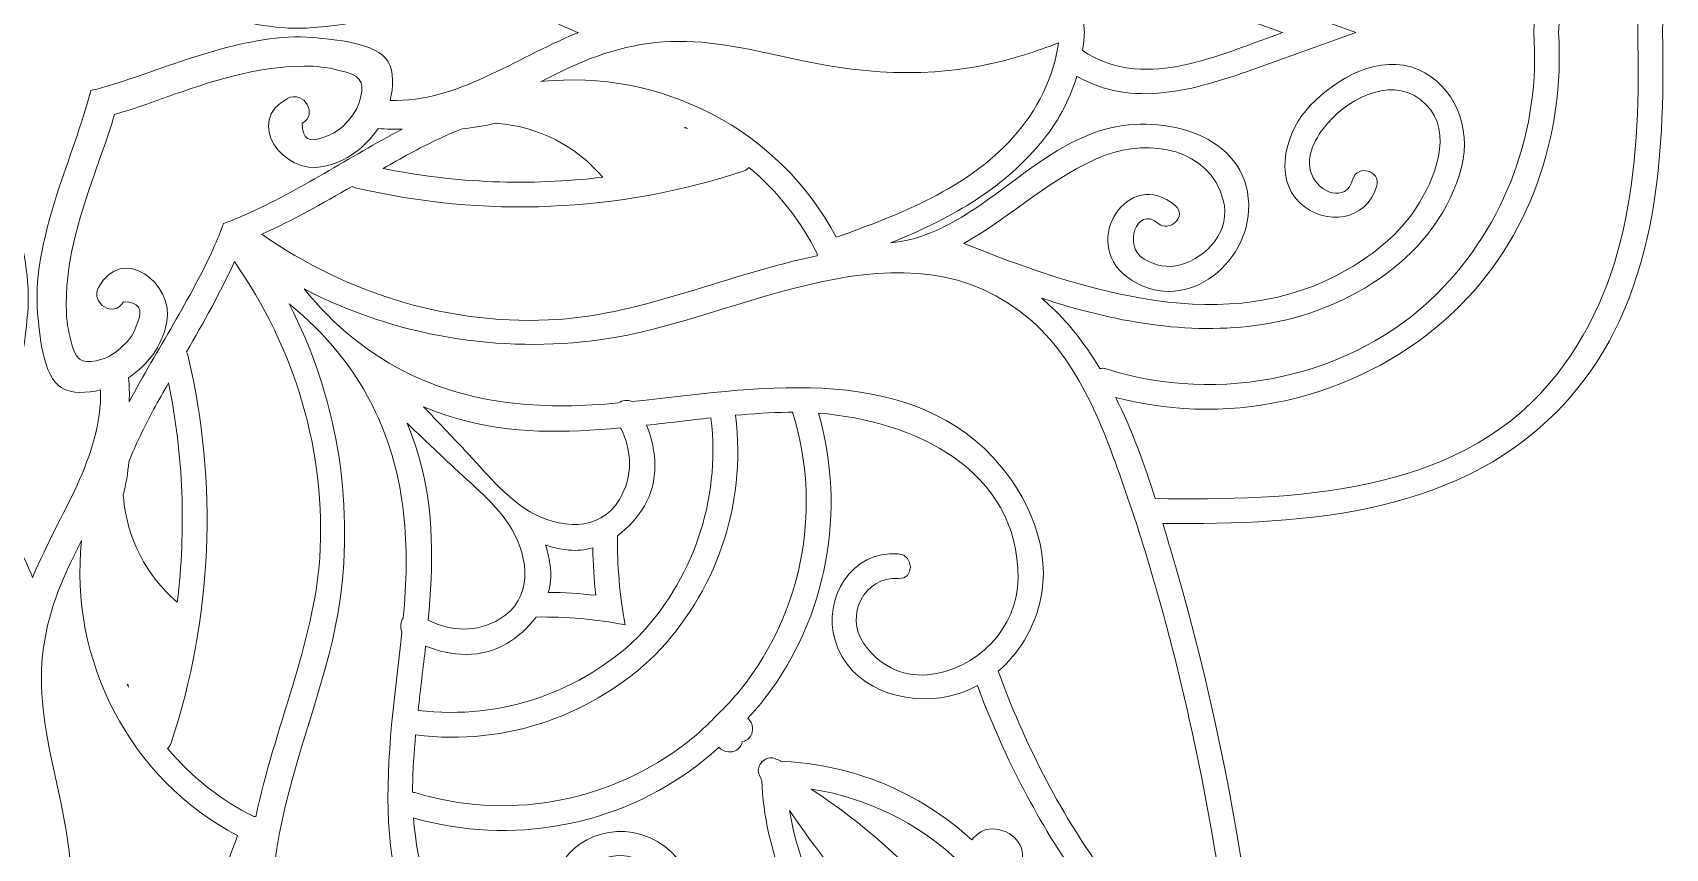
# Model space of a CAD drawing. Header units: inches. Extents: x 57 to 653, y -399 to -7.
# Drawn here: x 150 to 242.5, y -146.3 to -100 of the extents above; entities that cross this region are included whole.
import ezdxf

# ---------------------------------------------------------------- set-up
doc = ezdxf.new("R2010")
doc.units = ezdxf.units.IN
doc.header["$MEASUREMENT"] = 0
doc.layers.add('Layer 1', color=7, linetype='Continuous')

# ---------------------------------------------------------------- blocks, each defined once
blk = doc.blocks.new('block 6')
at = {"layer": 'Layer 1', "lineweight": 0}
for points, knots in [([(236.968894737045, -79.11944948006021), (231.1768850215267, -72.65086168215021), (222.1841042384058, -72.07138004308217), (214.0566504423259, -72.16523429268273), (214.3267687312036, -71.26615461727124), (214.5816922614413, -70.38064860363374), (214.830808877552, -69.5260886032047), (218.688632278785, -56.29171998138918), (220.1704599824643, -42.5868219468357), (221.1286008136594, -28.87142307590329), (207.4131535517718, -29.82951551614678), (193.7082555172219, -31.31131902434936), (180.4739110908795, -35.16921501201068), (179.6193268949755, -35.41830743264654), (178.7338692722915, -35.67327935383582), (177.8347654014033, -35.94337344723499), (177.9286438464806, -27.81589545568204), (177.3492105983623, -18.82313886803604), (170.8805018230742, -13.03110495704277), (165.2238899886524, -7.966048303980642), (157.3276481567882, -7.464476096134604), (150, -7.62963441213833), (142.6723518432154, -7.464476096134604), (134.7761100113512, -7.966048303980642), (129.1194981769258, -13.03110495704277), (122.6507894016395, -18.82313886803604), (122.0713561535249, -27.81589545568204), (122.1652345986004, -35.94337344723499), (121.2661307277122, -35.67327935383582), (120.3806731050245, -35.41830743264654), (119.5260889091205, -35.16921501201068), (106.2917444827781, -31.31131902434936), (92.58684644822824, -29.82951551614678), (78.87139918634603, -28.87142307590329), (79.82954001753933, -42.5868219468357), (81.31136772121499, -56.29171998138918), (85.1691911224516, -69.5260886032047), (85.41830773856236, -70.38064860363374), (85.67323126880183, -71.26615461727124), (85.94334955767408, -72.16523429268273), (77.81589576159786, -72.07138004308217), (68.82311497847877, -72.65086168215021), (63.03110526296041, -79.11944948006021), (57.96602441441973, -84.77613390091028), (57.46450059752533, -92.67232734182289), (57.62961052257742, -99.999999694086), (57.46450059752533, -107.327696241824), (57.96602441441973, -115.2238654872599), (63.03110526296041, -120.8805499081118), (68.82311497847877, -127.34913770602), (77.81589576159786, -127.9286435405629), (85.94334955767408, -127.8347650954875), (85.67323126880183, -128.7338447708989), (85.41830773856236, -129.6193749800132), (85.1691911224516, -130.4739349804404), (81.31136772121499, -143.7083036022577), (79.82954001753933, -157.4131774413327), (78.87139918634603, -171.1286005077418), (92.58684644822824, -170.1705080674983), (106.2917444827781, -168.6887045592957), (119.5260889091205, -164.8307843761595), (120.3806731050245, -164.5816919555255), (121.2661307277122, -164.3267442298093), (122.1652345986004, -164.0566259409352), (122.0713561535249, -172.18410393249), (122.6507894016395, -181.176884715609), (129.1194981769258, -186.9688944311274), (134.7761100113512, -192.0339752796663), (142.6723518432154, -192.5355232920356), (150, -192.3703649760319), (157.3276481567882, -192.5355232920356), (165.2238899886524, -192.0339752796663), (170.8805018230742, -186.9688944311274), (177.3492105983623, -181.176884715609), (177.9286438464806, -172.18410393249), (177.8347654014033, -164.0566259409352), (178.7338692722915, -164.3267442298093), (179.6193268949755, -164.5816919555255), (180.4739110908795, -164.8307843761595), (193.7082555172219, -168.6887045592957), (207.4131535517718, -170.1705080674983), (221.1286008136594, -171.1286005077418), (220.1704599824643, -157.4131774413327), (218.688632278785, -143.7083036022577), (214.830808877552, -130.4739349804404), (214.5816922614413, -129.6193749800132), (214.3267687312036, -128.7338447708989), (214.0566504423259, -127.8347650954875), (222.1841042384058, -127.9286435405629), (231.1768850215267, -127.34913770602), (236.968894737045, -120.8805499081118), (242.0339755855821, -115.2238654872599), (242.5354994024747, -107.327696241824), (242.3703894774226, -99.999999694086), (242.5354994024747, -92.67232734182289), (242.0339755855821, -84.77613390091028), (236.968894737045, -79.11944948006021)], [0, 0, 0, 0, 1, 1, 1, 2, 2, 2, 3, 3, 3, 4, 4, 4, 5, 5, 5, 6, 6, 6, 7, 7, 7, 8, 8, 8, 9, 9, 9, 10, 10, 10, 11, 11, 11, 12, 12, 12, 13, 13, 13, 14, 14, 14, 15, 15, 15, 16, 16, 16, 17, 17, 17, 18, 18, 18, 19, 19, 19, 20, 20, 20, 21, 21, 21, 22, 22, 22, 23, 23, 23, 24, 24, 24, 25, 25, 25, 26, 26, 26, 27, 27, 27, 28, 28, 28, 29, 29, 29, 30, 30, 30, 31, 31, 31, 32, 32, 32, 32]), ([(170.26458179785, -103.8487497919941), (170.4560164002851, -103.0679859919474), (170.483308896688, -102.2222331446155), (170.1517340999544, -101.6563493627982), (169.5009725899599, -100.5454141035989), (167.012903449724, -100.3809332609126), (165.8897494753819, -100.2820221569236), (164.0298916619395, -100.118242983026), (162.0978345495041, -100.5345987260353), (160.3185960605479, -101.0312108613944), (158.2955639600968, -101.5958122830089), (156.3466667966895, -102.4032878880444), (154.3323450674307, -102.9995127961847), (154.0230301081883, -103.091092671084), (153.66822765494, -103.1933185552207), (153.2901975451787, -103.2901972392629), (153.1933188611383, -103.668227349026), (153.0911171724765, -104.0229814113227), (152.9994647111471, -104.3323931524683), (152.4032881939602, -106.3466180998221), (151.5958367844014, -108.295563654181), (151.031211167312, -110.3185715591553), (150.534623227426, -112.0978342435883), (150.1182674844167, -114.0298913560237), (150.2820224628394, -115.8897249739894), (150.3809335668266, -117.0129273392831), (150.5454628004663, -119.5010448704707), (151.6563254732373, -120.1518063804651), (152.2222092550564, -120.4832843952972), (153.0679862978632, -120.4560644853209), (153.848725902435, -120.2646056874109), (153.9423140018043, -124.1004595968589), (151.4609228128174, -127.3299990848718), (150.0542946471032, -130.7814110835407), (150.0347447028707, -130.8293665160527), (150.0189692528202, -130.8771525802349), (150, -130.9250838172684), (149.9810307471816, -130.8771525802349), (149.9652552971347, -130.8293665160527), (149.9457053529022, -130.7814110835407), (148.539077187188, -127.3299990848718), (146.0576859981975, -124.1004595968589), (146.1512740975686, -120.2646056874109), (146.9320137021368, -120.4560644853209), (147.7777907449472, -120.4832843952972), (148.3436745267627, -120.1518063804651), (149.4545371995355, -119.5010448704707), (149.6190664331734, -117.0129273392831), (149.7179775371624, -115.8897249739894), (149.8817325155851, -114.0298913560237), (149.465376772574, -112.0978342435883), (148.9687888326916, -110.3185715591553), (148.4041632156022, -108.295563654181), (147.5967118060398, -106.3466180998221), (147.0005352888529, -104.3323931524683), (146.9088828275271, -104.0229814113227), (146.8066811388671, -103.668227349026), (146.7098024548213, -103.2901972392629), (146.33177234506, -103.1933185552207), (145.9769698918117, -103.091092671084), (145.6676549325693, -102.9995127961847), (143.6533332033159, -102.4032878880444), (141.7044360399032, -101.5958122830089), (139.6814039394558, -101.0312108613944), (137.9021654504995, -100.5345987260353), (135.9701083380605, -100.118242983026), (134.1102505246236, -100.2820221569236), (132.9870965502778, -100.3809332609126), (130.4990274100419, -100.5454141035989), (129.8482659000456, -101.6563493627982), (129.516691103312, -102.2222331446155), (129.5439835997149, -103.0679859919474), (129.73541820215, -103.8487497919941), (125.8995642927021, -103.9423378913634), (122.6700490001676, -101.4609225068998), (119.2186128060221, -100.0542701457107), (119.1707057644599, -100.0347202014782), (119.1228955048027, -100.0189689469044), (119.0749884632442, -100.0000238895609), (119.0749884632442, -100.0000238895609), (119.0748916813409, -100.0000238895609), (119.0748916813409, -100.0000238895609), (119.1228955048027, -99.98103044126583), (119.1706089825602, -99.96527918669199), (119.2186128060221, -99.94575343793622), (122.6700490001676, -98.53910107674528), (125.8995642927021, -96.05768569228167), (129.73541820215, -96.15124959617606), (129.5439835997149, -96.93203759169774), (129.516691103312, -97.77779043903138), (129.8482659000456, -98.3436984163236), (130.4990274100419, -99.4546094800462), (132.9870965502778, -99.61909032273434), (134.1102505246236, -99.71800142672146), (135.9701083380605, -99.88178060062091), (137.9021654504995, -99.46540066213493), (139.6814039394558, -98.96881272225073), (141.7044360399032, -98.40418710516133), (143.6533332033159, -97.59671150012582), (145.6676549325693, -97.00048659198728), (145.9769698918117, -96.90890671708621), (146.33177234506, -96.8066808329495), (146.7098024548213, -96.70982634438224), (146.8066811388671, -96.3317962346191), (146.9088828275271, -95.97701797684749), (147.0005352888529, -95.66763043117862), (147.5967118060398, -93.65338128834992), (148.4041632156022, -91.70445992946406), (148.9687888326916, -89.68145202449159), (149.465376772574, -87.90216514458189), (149.8817325155851, -85.97013222762143), (149.7179775371624, -84.11029860965573), (149.6190664331734, -82.98707204888706), (149.4545371995355, -80.49897871317444), (148.3436745267627, -79.84821720317996), (147.7777907449472, -79.51671499287113), (146.9320137021368, -79.54395909832601), (146.1512740975686, -79.73541789623414), (146.0576859981975, -75.89953979130951), (148.539077187188, -72.67000030330018), (149.9457053529022, -69.21861250010443), (149.9652552971347, -69.17065706759422), (149.9810307471816, -69.122871003412), (150, -69.0749397663767), (150.0189692528202, -69.122871003412), (150.0347447028707, -69.17065706759422), (150.0542946471032, -69.21861250010443), (151.4609228128174, -72.67000030330018), (153.9423140018043, -75.89953979130951), (153.848725902435, -79.73541789623414), (153.0679862978632, -79.54395909832601), (152.2222092550564, -79.51671499287113), (151.6563254732373, -79.84821720317996), (150.5454628004663, -80.49897871317444), (150.3809335668266, -82.98707204888706), (150.2820224628394, -84.11029860965573), (150.1182674844167, -85.97013222762143), (150.534623227426, -87.90216514458189), (151.031211167312, -89.68145202449159), (151.5958367844014, -91.70445992946406), (152.4032881939602, -93.65338128834992), (152.9994647111471, -95.66763043117862), (153.0911171724765, -95.97701797684749), (153.1933188611383, -96.3317962346191), (153.2901975451787, -96.70982634438224), (153.66822765494, -96.8066808329495), (154.0230301081883, -96.90890671708621), (154.3323450674307, -97.00048659198728), (156.3466667966895, -97.59671150012582), (158.2955639600968, -98.40418710516133), (160.3185960605479, -98.96881272225073), (162.0978345495041, -99.46540066213493), (164.0298916619395, -99.88178060062091), (165.8897494753819, -99.71800142672146), (167.012903449724, -99.61909032273434), (169.5009725899599, -99.4546094800462), (170.1517340999544, -98.3436984163236), (170.483308896688, -97.77779043903138), (170.4560164002851, -96.93203759169774), (170.26458179785, -96.15124959617606), (174.1004357072998, -96.05768569228167), (177.3299509998378, -98.53910107674528), (180.7813871939834, -99.94575343793622), (180.8293910174452, -99.96527918669199), (180.8771044951973, -99.98103044126583), (180.9251083186591, -100.0000238895609), (180.9251083186591, -100.0000238895609), (180.9250115367595, -100.0000238895609), (180.9250115367595, -100.0000238895609), (180.8771044951973, -100.0189689469044), (180.8292942355401, -100.0347202014782), (180.7813871939834, -100.0542701457107), (177.3299509998378, -101.4609225068998), (174.1004357072998, -103.9423378913634), (170.26458179785, -103.8487497919941)], [0, 0, 0, 0, 1, 1, 1, 2, 2, 2, 3, 3, 3, 4, 4, 4, 5, 5, 5, 6, 6, 6, 7, 7, 7, 8, 8, 8, 9, 9, 9, 10, 10, 10, 11, 11, 11, 12, 12, 12, 13, 13, 13, 14, 14, 14, 15, 15, 15, 16, 16, 16, 17, 17, 17, 18, 18, 18, 19, 19, 19, 20, 20, 20, 21, 21, 21, 22, 22, 22, 23, 23, 23, 24, 24, 24, 25, 25, 25, 26, 26, 26, 27, 27, 27, 28, 28, 28, 29, 29, 29, 30, 30, 30, 31, 31, 31, 32, 32, 32, 33, 33, 33, 34, 34, 34, 35, 35, 35, 36, 36, 36, 37, 37, 37, 38, 38, 38, 39, 39, 39, 40, 40, 40, 41, 41, 41, 42, 42, 42, 43, 43, 43, 44, 44, 44, 45, 45, 45, 46, 46, 46, 47, 47, 47, 48, 48, 48, 49, 49, 49, 50, 50, 50, 51, 51, 51, 52, 52, 52, 53, 53, 53, 54, 54, 54, 55, 55, 55, 56, 56, 56, 57, 57, 57, 58, 58, 58, 58]), ([(235.9775577134133, -119.8892370799567), (230.5676429475479, -126.2789718230979), (221.3281650958725, -126.5376214565695), (213.6382622793735, -126.4279433659685), (213.6327457109492, -126.427870779542), (213.6281001796469, -126.4292257261714), (213.6226803931258, -126.429274117123), (213.0042440384477, -124.4839094931413), (212.289993600647, -122.516043076912), (211.3815986671543, -120.687687772619), (218.1163608914285, -122.4909039778322), (225.5046913008573, -120.6214647560791), (230.5792567758035, -115.8061538014899), (234.817529834354, -111.7843818580295), (236.8713385796873, -105.7845330076634), (236.4786944026982, -99.999999694086), (236.8713385796873, -94.21546638050677), (234.817529834354, -88.21561753014066), (230.5792567758035, -84.19384558668025), (225.5046913008573, -79.37853463209103), (218.1163608914285, -77.5090954103398), (211.3815986671543, -79.31233581102788), (212.289993600647, -77.48398050673313), (213.0042440384477, -75.51608989502893), (213.6226803931258, -73.5707252710472), (213.6281001796469, -73.57077366199883), (213.6327457109492, -73.57212860862819), (213.6382622793735, -73.57205602220165), (221.3281650958725, -73.46240212707562), (230.5676429475479, -73.72102756507229), (235.9775577134133, -80.11076230821345), (240.6731252595819, -85.65670403753757), (241.131871475729, -92.99971632129018), (240.969858571545, -99.999999694086), (241.131871475729, -107.0002830668818), (240.6731252595819, -114.3432953506326), (235.9775577134133, -119.8892370799567)], [0, 0, 0, 0, 1, 1, 1, 2, 2, 2, 3, 3, 3, 4, 4, 4, 5, 5, 5, 6, 6, 6, 7, 7, 7, 8, 8, 8, 9, 9, 9, 10, 10, 10, 11, 11, 11, 12, 12, 12, 12]), ([(229.5879197521772, -114.8148409733385), (224.7771817424637, -119.6016012667951), (217.2290644126024, -121.1155121710326), (210.8489110777718, -119.0727849534978), (210.717094127056, -119.0305638486898), (210.5986330788346, -119.0298621798975), (210.492463332188, -119.0540334599573), (209.5824231063561, -117.5379449629218), (208.4974979833587, -116.170803813282), (207.173521562072, -115.0604976364466), (211.2169726516149, -116.3771912195971), (215.3888533252957, -117.197683990471), (219.6779368824682, -116.5562861295075), (224.5862310495413, -115.8222437927216), (229.7227369418579, -112.6419662928984), (230.9940640083805, -107.5813616073337), (231.5369136974896, -105.4207782284666), (230.6193244832903, -102.9968029029242), (228.5282547056358, -102.0936341921461), (226.3420483181799, -101.1494057593845), (223.8971439062989, -102.6035054480999), (222.4097996341989, -104.1390954984163), (221.0941464564967, -105.4973811040109), (220.2364652397246, -108.1661662510196), (221.8473032189559, -109.6791819226619), (223.2504472361943, -110.9971820614919), (225.6114417389163, -110.6864879601435), (226.1768416112227, -108.692925948897), (226.42402258929, -107.8213807246429), (225.0712051611663, -107.4519642041723), (224.8249920021208, -108.3202672347034), (224.428186203344, -109.7192496301486), (222.8710621798018, -109.0334288761023), (222.4926449424311, -108.0533669440756), (222.0852899163183, -106.9981296695569), (222.7387613195733, -105.9043731979891), (223.4011366578252, -105.1303841310928), (224.7220160582419, -103.5869789421795), (227.273767690087, -102.3854558225758), (228.9492559799492, -104.0516530498317), (230.5819666690641, -105.6753630220483), (229.437133548643, -108.3572137258452), (228.4160844810576, -109.939307480141), (227.4622988354567, -111.4171913213067), (226.0413469482264, -112.5456683002685), (224.5400660822179, -113.4229236567498), (217.7152966889571, -117.4108219344616), (209.5450652921299, -114.6411658499455), (202.7717838708086, -111.9582989361752), (205.4807093117288, -110.4373229530829), (207.8403488678214, -108.0831515744576), (210.7931647021378, -106.9566828199659), (213.2998159675844, -106.0004050403877), (216.7044097210946, -106.5661678448269), (217.4808909219719, -109.4959253909583), (217.9358626439334, -111.2126911620835), (216.5890456937414, -112.7233840680747), (215.061246586547, -113.171798816169), (214.348835004892, -113.3808961157429), (213.6221964836186, -113.2022125289168), (212.9973725233976, -112.8530718169441), (211.775404226968, -112.1702996928161), (212.5669834045748, -109.787747021388), (213.7663047359038, -110.8014890553641), (214.4521012944733, -111.381164258235), (215.448954886524, -110.3945695478124), (214.7575449776305, -109.810176227209), (212.115979740598, -107.5773451583955), (209.3799553670779, -111.8487418229524), (211.990743959228, -113.8359404241346), (215.0829257326277, -116.1897004796738), (218.9999796579741, -113.2330375647489), (218.9202313706101, -109.7558331891578), (218.8279982178683, -105.730238360562), (213.9966456629991, -104.6210693710782), (210.8845268177593, -105.4535630978171), (206.3386808742052, -106.6696035027398), (203.378509615326, -111.4515247010913), (198.6276796030397, -111.927957809854), (201.8258375592832, -110.6248862794309), (204.8631439941673, -108.9849895340831), (207.1257113024149, -106.2719508623195), (208.0598502218782, -105.1517971269423), (208.7641321237588, -103.8453140344682), (209.1818428133975, -102.4675510710658), (212.2760570067403, -104.3036247320561), (215.9040233903888, -103.2493310810842), (219.1001489266873, -102.1095790105228), (221.0667571781887, -101.4082731521357), (223.0322040468636, -100.7035799271725), (224.998038043148, -99.999999694086), (224.998038043148, -99.999999694086), (224.998038043148, -99.999999694086), (224.998038043148, -99.999999694086), (223.0322040468636, -99.29641946099582), (221.0667571781887, -98.59175043150935), (219.1001489266873, -97.8904445731223), (215.9040233903888, -96.75069250256092), (212.2760570067403, -95.69639885158904), (209.1818428133975, -97.53247251257926), (208.7641321237588, -96.15470954917691), (208.0598502218782, -94.84820226122793), (207.1257113024149, -93.72804852585068), (204.8631439941673, -91.01503404956384), (201.8258375592832, -89.37513730421415), (198.6276796030397, -88.07206577379111), (203.378509615326, -88.54849888255376), (206.3386808742052, -93.33042008090524), (210.8845268177593, -94.54643629035309), (213.9966456629991, -95.3789542125669), (218.8279982178683, -94.26978522308491), (218.9202313706101, -90.2441661990124), (218.9999796579741, -86.7669618234213), (215.0829257326277, -83.81029890849459), (211.990743959228, -86.16405896403558), (209.3799553670779, -88.15128176069265), (212.115979740598, -92.42267842524961), (214.7575449776305, -90.18984735643608), (215.448954886524, -89.60542984035783), (214.4521012944733, -88.61883512993518), (213.7663047359038, -89.19853452828283), (212.5669834045748, -90.2122765622571), (211.775404226968, -87.82972389083079), (212.9973725233976, -87.14695176670284), (213.6221964836186, -86.79778685925339), (214.348835004892, -86.6191274679004), (215.061246586547, -86.82822476747606), (216.5890456937414, -87.27661532009552), (217.9358626439334, -88.78733242156159), (217.4808909219719, -90.5040981926868), (216.7044097210946, -93.43383154334151), (213.2998159675844, -93.99961854325738), (210.7931647021378, -93.04334076367923), (207.8403488678214, -91.9168720091875), (205.4807093117288, -89.56267643508727), (202.7716870889035, -88.04170045199498), (209.5450652921299, -85.35885773369955), (217.7152966889571, -82.58917745371036), (224.5400660822179, -86.57707573142216), (226.0413469482264, -87.45435528337657), (227.4622988354567, -88.58280806686344), (228.4160844810576, -90.06069190802737), (229.437133548643, -91.64278566232315), (230.5819666690641, -94.32466056159683), (228.9492559799492, -95.9483463383367), (227.273767690087, -97.61456776106934), (224.7220160582419, -96.4130204459907), (223.4011366578252, -94.86961525707738), (222.7387613195733, -94.09565038565779), (222.0852899163183, -93.0018697186133), (222.4926449424311, -91.9466566395713), (222.8710621798018, -90.96657051206785), (224.428186203344, -90.28077395349646), (224.8249920021208, -91.67975634894174), (225.0712051611663, -92.54805937947458), (226.42402258929, -92.17861866352723), (226.1768416112227, -91.30707343927315), (225.6114417389163, -89.3135356235016), (223.2504472361943, -89.00281732668009), (221.8473032189559, -90.3208416609832), (220.2364652397246, -91.83385733262548), (221.0941464564967, -94.50264247963423), (222.4097996341989, -95.8609280852288), (223.8971439062989, -97.3964939400721), (226.3420483181799, -98.85061782426055), (228.5282547056358, -97.90638939150085), (230.6193244832903, -97.00322068072273), (231.5369136974896, -94.5792453551785), (230.9940640083805, -92.41866197631134), (229.7227369418579, -87.35803309527182), (224.5862310495413, -84.17775559545044), (219.6779368824682, -83.44373745413759), (215.3888533252957, -82.8023153976992), (211.2169726516149, -83.6228081685731), (207.173521562072, -84.93952594720031), (208.4974979833587, -83.82919557489004), (209.5824231063561, -82.4620544252466), (210.492463332188, -80.94596592821108), (210.5986330788346, -80.97016140374762), (210.717094127056, -80.96945973495713), (210.8489110777718, -80.92723863014908), (217.2290644126024, -78.88451141261248), (224.7771817424637, -80.39842231685179), (229.5879197521772, -85.18515841483168), (233.5076835707805, -89.08544487563267), (235.4772920612504, -94.57135763015322), (235.0778731511127, -99.999999694086), (235.4772920612504, -105.4286659534919), (233.5076835707805, -110.9145787080142), (229.5879197521772, -114.8148409733385)], [0, 0, 0, 0, 1, 1, 1, 2, 2, 2, 3, 3, 3, 4, 4, 4, 5, 5, 5, 6, 6, 6, 7, 7, 7, 8, 8, 8, 9, 9, 9, 10, 10, 10, 11, 11, 11, 12, 12, 12, 13, 13, 13, 14, 14, 14, 15, 15, 15, 16, 16, 16, 17, 17, 17, 18, 18, 18, 19, 19, 19, 20, 20, 20, 21, 21, 21, 22, 22, 22, 23, 23, 23, 24, 24, 24, 25, 25, 25, 26, 26, 26, 27, 27, 27, 28, 28, 28, 29, 29, 29, 30, 30, 30, 31, 31, 31, 32, 32, 32, 33, 33, 33, 34, 34, 34, 35, 35, 35, 36, 36, 36, 37, 37, 37, 38, 38, 38, 39, 39, 39, 40, 40, 40, 41, 41, 41, 42, 42, 42, 43, 43, 43, 44, 44, 44, 45, 45, 45, 46, 46, 46, 47, 47, 47, 48, 48, 48, 49, 49, 49, 50, 50, 50, 51, 51, 51, 52, 52, 52, 53, 53, 53, 54, 54, 54, 55, 55, 55, 56, 56, 56, 57, 57, 57, 58, 58, 58, 59, 59, 59, 60, 60, 60, 61, 61, 61, 62, 62, 62, 63, 63, 63, 63]), ([(209.5096431159473, -98.98417684921515), (212.8335207630698, -96.72269833736573), (216.886262915219, -98.58371753363099), (220.2532085087933, -99.78802313292181), (220.4508371529646, -99.8586739214843), (220.6483690152363, -99.92934890552351), (220.8459008775026, -99.999999694086), (220.8459008775026, -99.999999694086), (220.8459008775026, -99.999999694086), (220.8459008775026, -99.999999694086), (220.6482722333312, -100.0706746781234), (220.450740371065, -100.1413254666859), (220.2532085087933, -100.2120004507251), (216.886262915219, -101.4162818545374), (212.8335207630698, -103.2773010508026), (209.5096431159473, -101.0158467344299), (209.5599697050602, -100.6784892190444), (209.5942304984183, -100.3394622158448), (209.6085542199344, -99.999999694086), (209.5942304984183, -99.66056136780207), (209.5599697050602, -99.32153436460248), (209.5096431159473, -98.98417684921515)], [0, 0, 0, 0, 1, 1, 1, 2, 2, 2, 3, 3, 3, 4, 4, 4, 5, 5, 5, 6, 6, 6, 7, 7, 7, 7]), ([(178.8111980121012, -102.7767692484067), (179.2197144210386, -102.5704060375665), (179.6269726652481, -102.3653493824058), (180.0337469999431, -102.1670916558705), (182.1411729190622, -101.1401146967783), (184.2441468706766, -100.5072578386789), (186.6018507887311, -100.4941196954642), (188.9762979758543, -100.4808605748731), (191.3387442071107, -101.1066765495889), (193.6465086636563, -101.5948444639871), (197.94691570338, -102.5045459531593), (201.9848502244986, -102.5789954313823), (206.211412672892, -101.261019488029), (206.8640130390249, -101.0575113433024), (207.506257741632, -100.8255493193465), (208.1412438015795, -100.5746906289969), (207.8884494731883, -102.5202972077332), (206.9316635886244, -104.4090686144373), (205.5668452046339, -105.9384404275424), (202.9621538723168, -108.856947077551), (199.1463338166141, -110.3155229292388), (195.5397562333346, -111.6104889753587), (192.3322104325835, -105.4921790767712), (185.5704460576144, -102.0388314400589), (178.8111980121012, -102.7767692484067)], [0, 0, 0, 0, 1, 1, 1, 2, 2, 2, 3, 3, 3, 4, 4, 4, 5, 5, 5, 6, 6, 6, 7, 7, 7, 8, 8, 8, 8]), ([(162.0389911530037, -110.3330646490012), (161.6438306465607, -110.5087963878123), (161.2363788385483, -110.6714383743602), (160.8207005688546, -110.820700262937), (160.6714628757545, -111.2364269235841), (160.5087724982532, -111.6438545361198), (160.3330165639654, -112.039015042561), (158.9649075953021, -115.1157842980447), (157.0535618099257, -117.9570105991916), (155.4733069117719, -120.9437242947333), (155.49140512747, -120.4948014416532), (155.4801784268202, -120.0398539151647), (155.4313035662417, -119.5774299867353), (156.5483602807508, -118.8123206593627), (157.3050011916876, -117.827637391505), (157.5938951695753, -116.4786428485149), (158.0863214876681, -114.180000086244), (155.0258841781724, -111.9833412533553), (153.7342329122002, -114.4477230230423), (153.2471295987289, -115.3771438247768), (154.6530802911257, -116.2007094210421), (155.1409578598195, -115.269957868155), (156.0248669720695, -115.2608603693534), (156.28617810785, -115.672183453451), (155.924891267161, -116.5039271204496), (155.7972359382347, -116.9106772596715), (155.5910904866741, -117.2727141601063), (155.3064549124811, -117.5901104081768), (154.9138107354938, -117.9781816402847), (154.4657105285805, -118.3674868416456), (153.9206348557236, -118.5260155973538), (153.0397259824385, -118.7821247058946), (152.5103289777289, -118.7659621282364), (152.2434044916245, -117.7599384509576), (152.079455949397, -117.1417198555573), (151.9356380428162, -116.5345827879537), (151.9110554396721, -115.8897249739894), (151.8064342034595, -113.1415302762744), (152.6014975295457, -110.5934805521865), (153.4965365605422, -108.0288085364064), (153.8209494965195, -107.099339343722), (154.2713724690821, -105.9109059763832), (154.6420471542824, -104.6420468483666), (155.9108578913474, -104.2714205541197), (157.099339649636, -103.8209733860785), (158.0288330377971, -103.4965846455798), (160.5934566626274, -102.6014730281531), (163.141530582192, -101.806409702067), (165.8897494753819, -101.9111277201828), (166.5346072893444, -101.935686127852), (167.141720161475, -102.0794314480063), (167.7598661704469, -102.2434525766603), (168.7659140432024, -102.5103044763382), (168.782076620857, -103.0396772855729), (168.5259917077929, -103.9206103543329), (168.3674629520865, -104.4657828090931), (167.9782061416754, -104.9138346250529), (167.5901107140908, -105.3064546065634), (167.2726660750686, -105.5910901807583), (166.9107017610622, -105.797211436844), (166.5039274263672, -105.9248667657666), (165.6721837593686, -106.2862261928858), (165.260860675271, -106.0249150571053), (165.2699581740726, -105.1409575539019), (166.2007097269579, -104.6531041806866), (165.3770957397392, -103.2471292928112), (164.4476991334832, -103.7342568017611), (161.9833415592693, -105.0259080677315), (164.1800003921617, -108.0863211817541), (166.4786673499057, -107.5939674500878), (167.8276135019441, -107.3050250812466), (168.8122725743251, -106.5483841703099), (169.5774302926511, -105.4313032603241), (170.0398542210787, -105.4801539254295), (170.4948259430457, -105.4914532125058), (170.9437004051742, -105.4733308013292), (167.9570109051092, -107.0535131130582), (165.1157846039587, -108.964931484863), (162.0389911530037, -110.3330646490012)], [0, 0, 0, 0, 1, 1, 1, 2, 2, 2, 3, 3, 3, 4, 4, 4, 5, 5, 5, 6, 6, 6, 7, 7, 7, 8, 8, 8, 9, 9, 9, 10, 10, 10, 11, 11, 11, 12, 12, 12, 13, 13, 13, 14, 14, 14, 15, 15, 15, 16, 16, 16, 17, 17, 17, 18, 18, 18, 19, 19, 19, 20, 20, 20, 21, 21, 21, 22, 22, 22, 23, 23, 23, 24, 24, 24, 25, 25, 25, 26, 26, 26, 26]), ([(176.3502278044634, -105.1475629187225), (178.6934144371971, -105.3411751139556), (180.808873254191, -106.4387302751838), (182.3094766468821, -108.1975477827891), (178.1765022978616, -108.7000636141802), (173.9808132762537, -108.5417042268018), (169.8632272496743, -107.7057989380119), (170.3685255607488, -107.4165662234627), (170.8744045632411, -107.1307934619163), (171.3825095494813, -106.8540456127466), (172.3569097402342, -106.3233178568807), (173.3416655945148, -105.8528126396232), (174.3368738942318, -105.4519903919063), (174.9813445805848, -105.4012282842341), (175.6172016776491, -105.2945988235515), (176.2414449464577, -105.127698433309), (176.2767703407408, -105.1356345492841), (176.3115150436079, -105.1443449204762), (176.3502278044634, -105.1475629187225)], [0, 0, 0, 0, 1, 1, 1, 2, 2, 2, 3, 3, 3, 4, 4, 4, 5, 5, 5, 6, 6, 6, 6]), ([(186.960814863769, -105.3954213701054), (186.9631376294201, -105.3850899020526), (186.9647829217593, -105.3748310204264), (186.966524995998, -105.3644269659453), (187.0185936593498, -105.3877514043616), (187.0703719769917, -105.4118500979948), (187.1222470765406, -105.435803618775), (187.0686299027548, -105.4216250701102), (187.0145288194599, -105.4093821594906), (186.960814863769, -105.3954213701054)], [0, 0, 0, 0, 1, 1, 1, 2, 2, 2, 3, 3, 3, 3]), ([(168.1019901945165, -108.7225170154761), (168.1569623149317, -108.7526645779926), (168.2168703123552, -108.7789892553756), (168.2877146647224, -108.7957083289693), (175.5746176407083, -110.515498534538), (183.1781910004975, -110.1995540149983), (190.2891444783909, -107.8489151758022), (190.4223163757379, -107.8049036058037), (190.5225824263543, -107.7329220660868), (190.5992336928502, -107.6470765188878), (192.2046518855623, -108.9955145659387), (193.541403517931, -110.6610343198809), (194.4589927321304, -112.5358207417266), (194.4600573330517, -112.5756948854087), (194.4639286091369, -112.6149641422016), (194.4707033422874, -112.6540398351899), (189.545278778538, -113.6703465895716), (184.6120148807167, -115.9444793351249), (179.7981798501332, -116.2670776104351), (173.8351565135326, -116.6667142798506), (167.8520025412836, -114.8524407423192), (162.9875505758828, -111.4309827423622), (164.7406579512608, -110.6470977259723), (166.427469723676, -109.6909651192473), (168.1019901945165, -108.7225170154761)], [0, 0, 0, 0, 1, 1, 1, 2, 2, 2, 3, 3, 3, 4, 4, 4, 5, 5, 5, 6, 6, 6, 7, 7, 7, 8, 8, 8, 8]), ([(215.5561892340957, -138.941383598738), (217.4925047502293, -147.5848543015563), (218.536297564815, -156.4034518562985), (219.2790018818432, -165.2207428553611), (219.3560402759485, -166.1360334993806), (219.4242715169585, -167.0519774212426), (219.4944383960101, -167.9678003657245), (217.1376055150758, -163.0790803383625), (214.7806758522438, -158.1903603109986), (212.4238429713114, -153.3016160881598), (212.7248346869692, -152.9734770489522), (212.9252700063007, -152.5469350107414), (212.9605954005838, -152.0725585173986), (213.0938640798286, -150.2844886798721), (211.6022614040357, -148.9233480081639), (210.638120094909, -147.5746922018316), (208.1468571519035, -144.0900356197762), (206.1813135013235, -140.2392047109715), (204.7264879483446, -136.214819656152), (205.8904838853941, -135.2098605797983), (206.7323896521139, -133.8198063148247), (207.089224525309, -132.3365026871397), (207.8043460002264, -129.3638707583614), (206.4461087855816, -126.2355409445117), (204.4353679867036, -124.0931041722961), (199.2556005841288, -118.5740436162905), (190.6658196415228, -120.2169406006069), (183.9589306050693, -120.9283601677689), (183.7141691745528, -120.8043341601751), (183.4236299043278, -120.8528702840995), (183.209741900595, -121.003438728354), (179.193002616048, -121.3857514372867), (175.2223315169158, -121.1874695152746), (171.5258435465494, -119.4394915807097), (169.1241038630233, -118.3037801545615), (167.0324533939565, -116.5987007981203), (165.384547946207, -114.532842705974), (170.5321837572719, -117.2133384631416), (176.4398478458461, -118.2156360371882), (182.2528592341314, -117.4115961896787), (190.0141870944117, -116.3380671356554), (199.5443009982173, -110.0915454122078), (206.6414146641018, -116.3746023037147), (209.5070300045918, -118.9114737181044), (210.8472657854363, -122.8489486248018), (212.0552007060542, -126.3585265466572), (213.4730555724163, -130.4776610836725), (214.6043392265437, -134.6920290123944), (215.5561892340957, -138.941383598738)], [0, 0, 0, 0, 1, 1, 1, 2, 2, 2, 3, 3, 3, 4, 4, 4, 5, 5, 5, 6, 6, 6, 7, 7, 7, 8, 8, 8, 9, 9, 9, 10, 10, 10, 11, 11, 11, 12, 12, 12, 13, 13, 13, 14, 14, 14, 15, 15, 15, 16, 16, 16, 16]), ([(162.535772656689, -144.4590166216876), (160.6610104303218, -143.5413548210654), (158.9954906763796, -142.2046757751232), (157.6470284338538, -140.5991608005079), (157.7328739810509, -140.5225821204403), (157.8048797162428, -140.422316069822), (157.8489154817198, -140.2891441724769), (160.1995543209159, -133.17826328101), (160.5154504495022, -125.5746657257441), (158.7957328303601, -118.2877143588066), (158.7789895612932, -118.2168700064394), (158.7526648839103, -118.1569862044907), (158.7224689304421, -118.1020140840737), (159.6909654251631, -116.4274452222835), (160.6471706183147, -114.7407302317733), (161.4309104618496, -112.9875260744921), (164.8524410482369, -117.8520748217961), (166.6667145857682, -123.8351320121401), (166.2671021118258, -129.7982037396923), (165.9444312500891, -134.6119903793224), (163.6703468954893, -139.5452300816705), (162.6540401411057, -144.4706788408967), (162.6149402526407, -144.4639041077462), (162.575646800371, -144.4601296135625), (162.535772656689, -144.4590166216876)], [0, 0, 0, 0, 1, 1, 1, 2, 2, 2, 3, 3, 3, 4, 4, 4, 5, 5, 5, 6, 6, 6, 7, 7, 7, 8, 8, 8, 8]), ([(215.2207431612751, -169.2790015759292), (206.4034279667394, -168.5363456498508), (197.584854607474, -167.4924802488367), (188.9413597091789, -165.5562373191315), (184.6920535137851, -164.6043389206261), (180.477685585065, -163.4730794619772), (176.358551048048, -162.05524879109), (172.8489489307176, -160.8472170885689), (168.911474024022, -159.5070055031974), (166.3746268051073, -156.6414627491376), (160.0915457181254, -149.5443248877746), (166.3380432460981, -140.014210983969), (167.4116448865443, -132.2528589282138), (168.2156121476291, -126.4398233444554), (167.2133387690592, -120.5321834513543), (164.5328672073683, -115.3845718357643), (166.5986769085612, -117.0324288925658), (168.3037804604774, -119.1241519480591), (169.4395160821023, -121.5258916315852), (171.1874940166654, -125.2223796019516), (171.385703352249, -129.1929539191806), (171.0034148387931, -133.2097657901559), (170.8528221990618, -133.423605402937), (170.8043344660909, -133.7141204776872), (170.9283120827313, -133.9589544946284), (170.2169651019976, -140.6657467491823), (168.5739955312547, -149.2556728646396), (174.093080282737, -154.4354160717394), (176.2355412504294, -156.4461326751425), (179.3638226733237, -157.8043940852622), (182.3364787975806, -157.0892484148681), (183.8197582297908, -156.732389346198), (185.2098366902374, -155.8904593839998), (186.2148199620678, -154.7264876424288), (190.2392050168874, -156.1813131954095), (194.0899633392655, -158.1468568459859), (197.5746925077474, -160.6381439844681), (198.9233483140815, -161.6023336845465), (200.2844889857897, -163.0938153829629), (202.0725346278377, -162.9605708991912), (202.5469595121322, -162.9252213094333), (202.9734773548698, -162.7248343810516), (203.3016647850272, -162.423818469917), (208.1903122259628, -164.7807239372778), (213.079153230703, -167.1376052091618), (217.9678006716404, -169.4945106765208), (217.0519535316835, -169.4243196019925), (216.1360096098233, -169.3560883609844), (215.2207431612751, -169.2790015759292)], [0, 0, 0, 0, 1, 1, 1, 2, 2, 2, 3, 3, 3, 4, 4, 4, 5, 5, 5, 6, 6, 6, 7, 7, 7, 8, 8, 8, 9, 9, 9, 10, 10, 10, 11, 11, 11, 12, 12, 12, 13, 13, 13, 14, 14, 14, 15, 15, 15, 16, 16, 16, 16]), ([(155.1475390291653, -126.3502516940243), (155.144345226392, -126.3115631286437), (155.1356348551999, -126.2767700348231), (155.1276987392248, -126.241420445067), (155.2945507385157, -125.6172497626867), (155.4012043946732, -124.981344274669), (155.4519181113956, -124.3368735883141), (155.8527887500622, -123.341665288599), (156.3233423582715, -122.3569336297933), (156.8539975277126, -121.3825334390385), (157.1307937678339, -120.8744284528002), (157.4165907248534, -120.3685494503097), (157.705775048451, -119.8632027482818), (158.5416803372427, -123.980788774863), (158.7001123110458, -128.1764777964709), (158.19752389323, -132.3095247319179), (156.4387063856229, -130.8088487527984), (155.3411996153463, -128.6934383267562), (155.1475390291653, -126.3502516940243)], [0, 0, 0, 0, 1, 1, 1, 2, 2, 2, 3, 3, 3, 4, 4, 4, 5, 5, 5, 6, 6, 6, 6]), ([(189.8321403364826, -121.7051317143505), (190.830736002772, -121.613793794204), (191.8259443024872, -121.547885318847), (192.8154424699751, -121.5313114181063), (192.9031268733142, -121.5298354940969), (192.9920694413795, -121.5310694633499), (193.0804313180361, -121.5308758995452), (193.0856575407524, -121.5742825826565), (193.0930129653152, -121.6184877164578), (193.1071431230266, -121.664894638534), (194.6732678634689, -126.8041588150645), (193.7256762596062, -132.3321716970186), (190.5734897068814, -136.6770984117284), (190.0301561082633, -137.4261177478711), (189.4133650459207, -138.1135112078264), (188.742860027889, -138.7428839174481), (188.1134873182655, -139.4133889354798), (187.4261422492618, -140.0301074113959), (186.6770503266926, -140.5735135964405), (182.3321236119828, -143.7256517582155), (176.8041349255036, -144.6732433620764), (171.6648223580232, -143.1071670125857), (171.6184638269006, -143.0930368548725), (171.5742344976188, -143.0857056257864), (171.530876205461, -143.0804068166435), (171.5310697692657, -142.9921175264153), (171.5298116045396, -142.9031023719217), (171.5312633330686, -142.8154905550091), (171.5479098202377, -141.8259198010946), (171.6137215136932, -140.8307598923311), (171.7050836293147, -139.8321642260435), (176.9255962126936, -140.4993060729757), (181.8169535468896, -138.6354318105969), (185.2891010680924, -135.2891249576514), (188.6354321165127, -131.8170016319236), (190.4993547698414, -126.9255959067759), (189.8321403364826, -121.7051317143505)], [0, 0, 0, 0, 1, 1, 1, 2, 2, 2, 3, 3, 3, 4, 4, 4, 5, 5, 5, 6, 6, 6, 7, 7, 7, 8, 8, 8, 9, 9, 9, 10, 10, 10, 11, 11, 11, 12, 12, 12, 12]), ([(194.5433865507966, -121.5848802009405), (199.9340417181356, -121.9989373737735), (205.8669658831714, -124.7759004919008), (205.854674581602, -130.9349313758121), (205.8489644493729, -133.7807306218365), (203.4930993874623, -136.177582819304), (200.7030707125468, -136.4229975276576), (199.2499872338049, -136.5507980294351), (197.901428209374, -135.8242320945883), (197.0965899111707, -134.6376375833897), (196.0284080572455, -133.0630444265098), (197.1207853867072, -130.8163493502143), (199.0724892252783, -130.9658048025958), (199.9746901170347, -131.0348586897726), (199.9680121657893, -129.6324405368014), (199.0724892252783, -129.5638705591336), (196.3885335151099, -129.3583541899388), (194.7773084082692, -132.0721671169176), (195.4758801779208, -134.4675917813292), (196.2742340886834, -137.2049469060039), (199.4372602144485, -138.1898479331394), (201.9486537930989, -137.6368361443074), (202.5129890644839, -137.5125439864823), (203.0455798719631, -137.3041241602223), (203.5432324127705, -137.0344413899074), (204.9700879960346, -140.8702952993553), (206.8352688140913, -144.503512101197), (209.1492273123749, -147.8844184841582), (209.7703735603136, -148.7919181850557), (210.4573315017096, -149.6495268154013), (211.0986083852949, -150.5419285395674), (211.3147223727774, -150.8427024959456), (211.8154719344529, -151.8974558609498), (211.448281397732, -152.3315952784797), (211.323819871579, -152.358645820128), (211.2037135310202, -152.4198361777562), (211.1027700070881, -152.5064559801722), (210.9436605599694, -152.5314741018756), (210.7430316768296, -152.5226669487802), (210.4794945573012, -152.4585973295634), (209.8246682074168, -152.2994878824429), (209.1946180244813, -151.9259823266075), (208.6003771453361, -151.6153366162107), (207.5660689571541, -151.0746645199015), (206.632510729105, -150.3704793999241), (205.7738616933111, -149.5848281138205), (205.4354153815275, -149.2751502224455), (205.1312298630965, -148.9309453874812), (204.8283992913002, -148.5873454394059), (204.5564421462841, -148.2857972278107), (204.3468125462477, -147.9458991874926), (204.1995104911894, -147.567627122975), (203.9890098540309, -146.8416902704921), (204.1430866422397, -146.6106234791314), (204.661644073909, -146.874426748891), (204.363942942924, -147.7306562371323), (205.7185024452865, -148.095378835349), (206.0134936830127, -147.2471338540363), (206.4095252265724, -146.1083737979716), (205.5048080053602, -145.1837678958691), (204.3843639242787, -145.1617258176575), (203.9157459541129, -145.1525073414778), (203.5212629209873, -145.4132861767957), (203.2350788363547, -145.786791732633), (200.2475182991711, -143.0672928689037), (196.43556951955, -141.4887800449869), (192.4309279727677, -141.3269849000826), (192.4157332141331, -141.3204279262136), (192.401893402126, -141.3132902609304), (192.3861179520791, -141.3069026553894), (192.2694957599961, -141.2596972826195), (192.1528735679185, -141.2124677143747), (192.0362513758373, -141.1652623416048), (191.8119109266754, -141.0744809173975), (191.564149257194, -141.1602054872183), (191.3883933229063, -141.3201617759823), (191.3665206130227, -141.3206456854932), (191.3445511212394, -141.322097414024), (191.3225816294507, -141.3226297144865), (191.3220977199417, -141.3445266198469), (191.3206459914072, -141.366471916157), (191.3201620819, -141.3883688215155), (191.1601815976592, -141.5641005603284), (191.0744328323617, -141.8119348162345), (191.165214256569, -142.0362268744466), (191.2124438248138, -142.152849066526), (191.2596733930586, -142.2694954540821), (191.3069029613034, -142.3861176461614), (191.3132905668463, -142.4018689007335), (191.3204524276043, -142.4157571036922), (191.3270335969501, -142.4309518623268), (191.4887561554297, -146.4355692136342), (193.067365761246, -150.2475179932535), (195.7867436475972, -153.2350785304388), (195.4132622872385, -153.521214224118), (195.1525318428703, -153.9157214527186), (195.1617261235715, -154.3843394228861), (195.1837923972598, -155.5048076994444), (196.1083499084143, -156.4095491161333), (197.2470857690023, -156.0135175725718), (198.0953791412649, -155.7185021393725), (197.7307049339979, -154.3638942460584), (196.8744754457603, -154.6616679634699), (196.6106479805239, -154.1431105317988), (196.841666380933, -153.9890579390667), (197.5676274288926, -154.1995343807466), (197.9458511024586, -154.3468122403301), (198.2858459246781, -154.5564418403665), (198.5873215498486, -154.8284473763342), (198.930897302449, -155.1312537526574), (199.2751505283613, -155.4354392710848), (199.5848526152113, -155.7739097783469), (200.3704313148901, -156.6324862277143), (201.0747132167671, -157.5661170421899), (201.6153369221247, -158.6003768394185), (201.9260068279982, -159.1946177185637), (202.2994881883606, -159.8246437060243), (202.4585976354811, -160.4794700559087), (202.5226672546978, -160.7430797618654), (202.5314744077896, -160.9436360585769), (202.5065046770378, -161.1027938966472), (202.4198848746237, -161.2037374205793), (202.3586219305671, -161.3238195656613), (202.3315229979671, -161.4482810918144), (201.8974561668674, -161.8154474330604), (200.842630215433, -161.3147220668598), (200.5419288454832, -161.0986080793791), (199.6495029258422, -160.4573311957938), (198.7919184909733, -159.7704458408261), (197.8843945945973, -159.1492995928857), (194.5035124071146, -156.8352443126987), (190.8703198007497, -154.970087690117), (187.0344658913, -153.5432563023314), (187.304100270665, -153.0456521524738), (187.5125684878767, -152.5130371495179), (187.636836450225, -151.948653487183), (188.189848239057, -149.4372599085309), (187.2049956028732, -146.2742579782407), (184.4676162827218, -145.4759282629566), (182.0721674228334, -144.777356493305), (179.3584028868045, -146.3885090137192), (179.5638708650513, -149.0725373103141), (179.6323924517674, -149.9679876643968), (181.0348589956884, -149.974665615644), (180.96575671756, -149.0725373103141), (180.8163254606534, -147.1207608853165), (183.0630205369507, -146.0284077513279), (184.6376620847805, -147.096541214305), (185.8242082050274, -147.9014762944098), (186.5508467263007, -149.2500111233639), (186.4229978335752, -150.7031187975826), (186.1775589297449, -153.4930506905948), (183.7807551232272, -155.8489641434571), (180.9348832907781, -155.8546500802076), (174.7758766023417, -155.8669413817806), (171.9989134842144, -149.9340172167449), (171.5848805068545, -144.543386244879), (177.1050298592618, -146.124802525861), (183.1569957639313, -145.0289410479199), (187.7264564916077, -141.5216858917156), (188.1340050815197, -141.2089109794706), (188.5195841796485, -140.8724003057268), (188.894420486642, -140.5252194272725), (189.0236243259988, -140.6881033685768), (189.2204787149531, -140.7959426030357), (189.4407543242251, -140.7959426030357), (189.4719180967149, -140.7959426030357), (189.503081869203, -140.7959426030357), (189.5342456416929, -140.7959426030357), (189.8728855172867, -140.7959426030357), (190.1608116761527, -140.5450839126879), (190.221977838306, -140.2220501188167), (190.5450358276521, -140.160762979287), (190.7958945179998, -139.872909406844), (190.7958945179998, -139.5342211403022), (190.7958945179998, -139.5030573678123), (190.7958945179998, -139.4718935953242), (190.7958945179998, -139.4407298228343), (190.7958945179998, -139.2205267999889), (190.6880794790159, -139.0236482155578), (190.5251955377153, -138.8943717897746), (190.872352220691, -138.5196080692094), (191.2088628944384, -138.133980580129), (191.5216620021565, -137.72645618569), (195.0289413538358, -133.1570196534885), (196.1248028317768, -127.1050295533441), (194.5433865507966, -121.5848802009405)], [0, 0, 0, 0, 1, 1, 1, 2, 2, 2, 3, 3, 3, 4, 4, 4, 5, 5, 5, 6, 6, 6, 7, 7, 7, 8, 8, 8, 9, 9, 9, 10, 10, 10, 11, 11, 11, 12, 12, 12, 13, 13, 13, 14, 14, 14, 15, 15, 15, 16, 16, 16, 17, 17, 17, 18, 18, 18, 19, 19, 19, 20, 20, 20, 21, 21, 21, 22, 22, 22, 23, 23, 23, 24, 24, 24, 25, 25, 25, 26, 26, 26, 27, 27, 27, 28, 28, 28, 29, 29, 29, 30, 30, 30, 31, 31, 31, 32, 32, 32, 33, 33, 33, 34, 34, 34, 35, 35, 35, 36, 36, 36, 37, 37, 37, 38, 38, 38, 39, 39, 39, 40, 40, 40, 41, 41, 41, 42, 42, 42, 43, 43, 43, 44, 44, 44, 45, 45, 45, 46, 46, 46, 47, 47, 47, 48, 48, 48, 49, 49, 49, 50, 50, 50, 51, 51, 51, 52, 52, 52, 53, 53, 53, 54, 54, 54, 55, 55, 55, 56, 56, 56, 57, 57, 57, 58, 58, 58, 59, 59, 59, 60, 60, 60, 61, 61, 61, 62, 62, 62, 62]), ([(184.7938680748357, -122.2709187142664), (186.0121586589848, -122.1347707734276), (187.230449243134, -121.979847143577), (188.4449653331012, -121.8462155321959), (189.0144300452976, -126.6508804775494), (187.3360382983719, -131.1223979202587), (184.2968930073457, -134.2968927014281), (181.1223498352228, -137.3360863834041), (176.6508323925136, -139.0144055439032), (171.8461916426349, -138.4449650271836), (171.9798474494946, -137.2304247417433), (172.1347952748183, -136.0121825485458), (172.2708706292287, -134.7938677689217), (173.7347936810111, -135.3895845720726), (175.4482204765118, -135.4988271441143), (176.8403313569052, -134.6697933703763), (177.4819953680981, -134.2877226162), (178.0793332681114, -133.7645680441783), (178.5318854425223, -133.1455268026093), (180.2390214143852, -133.1249122574536), (181.9169292517981, -133.26940763735), (183.5809972772076, -133.5810453622435), (183.2693595523142, -131.916953141359), (183.1248641724196, -130.2390453039443), (183.1454787175735, -128.5318367456566), (183.7644957636676, -128.0793087667207), (184.2876987266409, -127.4819708667073), (184.6697936762921, -126.8404036374159), (185.4988274500301, -125.448220170596), (185.3895606825154, -123.7347449841454), (184.7938680748357, -122.2709187142664)], [0, 0, 0, 0, 1, 1, 1, 2, 2, 2, 3, 3, 3, 4, 4, 4, 5, 5, 5, 6, 6, 6, 7, 7, 7, 8, 8, 8, 9, 9, 9, 10, 10, 10, 10]), ([(183.2532937565593, -126.4787538645924), (182.1177516987427, -128.3855267050949), (179.8099872421935, -128.1185780235155), (178.1671144533557, -127.1574853443053), (176.7452915290032, -126.3257416773067), (175.6219439908564, -124.8727065895164), (174.5014031278697, -123.6927900295668), (173.7197924861812, -122.8698293201887), (172.9382786263923, -122.0468444153339), (172.1566679847037, -121.223883705954), (172.793299336985, -121.4810332199431), (173.4442544107842, -121.7093901180451), (174.110694588926, -121.9005827657238), (177.1324191375661, -122.7675792405753), (180.224600910964, -122.7123893608805), (183.3262673107729, -122.4226727368223), (183.9778030759844, -123.7294461750025), (184.0455504074835, -125.1483172513381), (183.2532937565593, -126.4787538645924)], [0, 0, 0, 0, 1, 1, 1, 2, 2, 2, 3, 3, 3, 4, 4, 4, 5, 5, 5, 6, 6, 6, 6]), ([(173.6927903354826, -124.5014028219539), (174.872755286382, -125.6219920758904), (176.3257419832244, -126.745339614039), (177.157485650223, -128.1670899519631), (178.1185299384815, -129.8099627408028), (178.3855512064856, -132.1177755883018), (176.4787541705064, -133.2532692551686), (175.148293361779, -134.0455501015676), (173.7293738944918, -133.9778027700704), (172.4226246517865, -133.3262428093822), (172.7123896667963, -130.2246248005249), (172.7675553510162, -127.1323946361754), (171.9005830716378, -124.1106942830102), (171.7093420330075, -123.4442783003451), (171.4810335258608, -122.7932990310692), (171.2238840118698, -122.156643483313), (172.0468205257748, -122.9382299295266), (172.8697570396762, -123.7198163757403), (173.6927903354826, -124.5014028219539)], [0, 0, 0, 0, 1, 1, 1, 2, 2, 2, 3, 3, 3, 4, 4, 4, 5, 5, 5, 6, 6, 6, 6]), ([(150.5746909349127, -158.1412676911386), (150.8255496252623, -157.5062816311929), (151.0575358446949, -156.8640369285858), (151.2610681848946, -156.2113881714995), (152.5790441282479, -151.9849225050111), (152.5045220636002, -147.9468912019893), (151.5948689653796, -143.6465325532154), (151.1066042690782, -141.3387922921447), (150.4808124898354, -138.9763460608865), (150.494071610432, -136.6018988737651), (150.5072339491217, -134.2440981738109), (151.1400908072192, -132.1411726131446), (152.1671403527362, -130.033770889504), (152.3653496883217, -129.6269723593305), (152.5703337570558, -129.2197383105977), (152.7767695543243, -128.811246097137), (152.0388075504979, -135.5704215562237), (155.492179382687, -142.3322343221444), (161.6104408903229, -145.5397317319439), (160.3154990396797, -149.1463335106964), (158.8568989925134, -152.9622019573526), (155.9384407334601, -155.5668207032413), (154.4089963339266, -156.9317116736584), (152.5202007317457, -157.8884491672707), (150.5746909349127, -158.1412676911386)], [0, 0, 0, 0, 1, 1, 1, 2, 2, 2, 3, 3, 3, 4, 4, 4, 5, 5, 5, 6, 6, 6, 7, 7, 7, 8, 8, 8, 8]), ([(179.3453373300181, -130.3788467615868), (179.2953010866095, -129.9190359445147), (179.1991966577843, -129.4838803170151), (179.0675732708733, -129.0675487694807), (179.4838322319792, -129.1992205473434), (179.918963664004, -129.2953249761686), (180.3788712629776, -129.3453854150521), (180.8513605092285, -129.3968008005631), (181.3099131615709, -129.3484340449686), (181.7458188488145, -129.2255210292496), (181.7578198046795, -130.1274557707766), (181.8138565260215, -131.0238981393541), (181.9150903956597, -131.9150658942672), (181.0239226407484, -131.8138320246289), (180.1274318812157, -131.7578678897153), (179.2255213351673, -131.7458427383735), (179.3484343508862, -131.3098644647052), (179.3968253019575, -130.8513843987894), (179.3453373300181, -130.3788467615868)], [0, 0, 0, 0, 1, 1, 1, 2, 2, 2, 3, 3, 3, 4, 4, 4, 5, 5, 5, 6, 6, 6, 6]), ([(155.3644272718611, -136.9665246900804), (155.3747829353924, -136.9647584203667), (155.3851385989183, -136.9631131280294), (155.3953974805463, -136.9608871442797), (155.409334074453, -137.0145527090172), (155.4216253760278, -137.0686295968389), (155.4358523156407, -137.1222709660997), (155.4118504039088, -137.0704200620276), (155.3877517102792, -137.0186417443838), (155.3644272718611, -136.9665246900804)], [0, 0, 0, 0, 1, 1, 1, 2, 2, 2, 3, 3, 3, 3]), ([(203.9063581096034, -160.5015847205486), (203.2246263909219, -157.6959741593892), (200.6177090748588, -153.4033338673107), (197.5616269509592, -152.7690978671071), (197.4381332438279, -152.7434506630398), (197.3049613464827, -152.7342079913851), (197.1673374816382, -152.7384663950779), (197.135302672028, -152.661500587401), (197.089815178022, -152.5856477715988), (197.0218742827183, -152.5141501413927), (194.7892125822345, -150.1620353781891), (193.3836490174417, -147.2427060820137), (192.9039979104309, -144.1149811550531), (196.7379161818371, -150.0367028149158), (202.3058757939016, -154.3645475238973), (208.1841181842265, -158.1841662692623), (204.3645236343364, -152.3058996834607), (200.036630534405, -146.737964266873), (194.1149330700173, -142.9039734090402), (197.2427305834044, -143.3836729070026), (200.1620598795798, -144.7892606672685), (202.5141504473086, -147.0219223677541), (202.5856722729895, -147.0898148721062), (202.6615492842684, -147.1353265615871), (202.7383941145672, -147.1673855666722), (202.7342324927777, -147.3050094315167), (202.7434267734789, -147.438157133387), (202.769073977548, -147.5616266450434), (203.4032857822749, -150.6176603779913), (207.6959502698282, -153.2246502804828), (210.5015608309895, -153.9063819991625), (210.7327727952015, -153.9625880888307), (210.9624362489849, -153.9735486392492), (211.1834861134739, -153.9472723528179), (213.4288262431401, -158.6047320250145), (215.6742631547077, -163.262191697213), (217.9196032843738, -167.9196513694096), (213.2621678076539, -165.6742628487918), (208.6047323309303, -163.4288501326992), (203.9472968542104, -161.1834616120814), (203.9735247496883, -160.9624359430672), (203.9625883947483, -160.7328450757141), (203.9063581096034, -160.5015847205486)], [0, 0, 0, 0, 1, 1, 1, 2, 2, 2, 3, 3, 3, 4, 4, 4, 5, 5, 5, 6, 6, 6, 7, 7, 7, 8, 8, 8, 9, 9, 9, 10, 10, 10, 11, 11, 11, 12, 12, 12, 13, 13, 13, 14, 14, 14, 14])]:
    blk.add_open_spline(points, degree=3, knots=knots, dxfattribs=at)

msp = doc.modelspace()

# ---------------------------------------------------------------- block references
at = {"layer": 'Layer 1'}
msp.add_blockref('block 6', (0, 0), dxfattribs=at)

doc.saveas('drawing.dxf')
